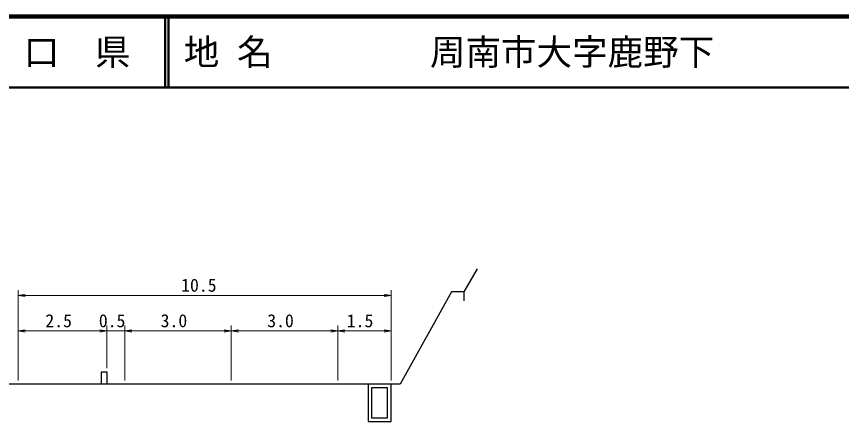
# Model space of a CAD drawing. Units: millimetres on the paper, enlarged 1000 times, with parts at other scales. Extents: x 40000 to 680000, y 20000 to 380000.
# Drawn here: x 346841 to 462942, y 322991 to 380000 of the extents above; entities that cross this region are included whole.
import ezdxf
from ezdxf.enums import TextEntityAlignment as Align

# ---------------------------------------------------------------- set-up
doc = ezdxf.new("R2010")
doc.units = ezdxf.units.MM
doc.header["$LTSCALE"] = 1000
for name, color, linetype, lineweight in [('M-BGD', 7, 'Continuous', 25), ('M-STR-HTXT', 7, 'Continuous', 13), ('M-TTL', 2, 'Continuous', 140), ('M-TTL-LINE', 7, 'Continuous', 50)]:
    doc.layers.add(name, color=color, linetype=linetype, lineweight=lineweight)
doc.layers.add('M-TTL-TXT', color=7, linetype='Continuous')
doc.styles.add('ＭＳ ゴシック', font='')
doc.styles.get('ＭＳ ゴシック').set_extended_font_data('MS Gothic')

# ---------------------------------------------------------------- blocks, each defined once
blk = doc.blocks.new('open_arrow')
at = {"color": 0, "linetype": 'Continuous', "lineweight": -2}
blk.add_lwpolyline([(7.5, 1.25), (0, 0), (7.5, -1.25)], dxfattribs=at)

msp = doc.modelspace()

# ---------------------------------------------------------------- linework, layer by layer
at = {"layer": 'M-BGD'}
msp.add_line((409814, 341241), (409814, 339991), dxfattribs=at)
for points in [[(411664, 344491), (409814, 341241), (408064, 341241), (400814, 328241), (344064, 328241), (341064, 323241)], [(358814, 328241), (358814, 329991), (359564, 329991), (359564, 328241)], [(396314, 328241), (396314, 322991), (399564, 322991), (399564, 328241)]]:
    msp.add_lwpolyline(points, dxfattribs=at)
msp.add_lwpolyline([(396814, 327741), (396814, 323491), (399064, 323491), (399064, 327741)], close=True, dxfattribs=at)
at = {"layer": 'M-STR-HTXT'}
for p, q in [((347064, 328741), (347064, 341491)), ((399564, 328741), (399564, 341491)), ((347064, 340741), (399564, 340741)), ((347064, 335741), (359564, 335741)), ((364064, 335741), (357564, 335741)), ((359564, 330491), (359564, 336491)), ((362064, 328741), (362064, 336491)), ((362064, 335741), (377064, 335741)), ((377064, 328741), (377064, 336491)), ((377064, 335741), (392064, 335741)), ((392064, 328741), (392064, 336491)), ((392064, 335741), (399564, 335741))]:
    msp.add_line(p, q, dxfattribs=at)
at = {"layer": 'M-TTL'}
msp.add_line((680000, 380000), (40000, 380000), dxfattribs=at)
at = {"layer": 'M-TTL-LINE'}
for p, q in [((367750, 380000), (367750, 370000)), ((368250, 380000), (368250, 370000)), ((40000, 370000), (680000, 370000))]:
    msp.add_line(p, q, dxfattribs=at)

# ---------------------------------------------------------------- block references
at = {"layer": 'M-STR-HTXT', "xscale": 133, "yscale": 133}
for p in [(347064, 340741), (347064, 335741), (362064, 335741), (362064, 335741), (377064, 335741), (392064, 335741)]:
    msp.add_blockref('open_arrow', p, dxfattribs=at)
at = {"layer": 'M-STR-HTXT', "xscale": 133, "yscale": 133, "rotation": 180}
for p in [(399564, 340741), (359564, 335741), (359564, 335741), (377064, 335741), (392064, 335741), (399564, 335741)]:
    msp.add_blockref('open_arrow', p, dxfattribs=at)

# ---------------------------------------------------------------- texts
at = {"layer": 'M-STR-HTXT', "style": 'ＭＳ ゴシック'}
for s, p in [('10.5', (372502, 342179)), ('2.5', (352772, 337179)), ('0.5', (360297, 337179)), ('3.0', (368996, 337179)), ('3.0', (383996, 337179)), ('1.5', (395189, 337179))]:
    msp.add_text(s, height=1833, dxfattribs=at).set_placement(p, align=Align.MIDDLE_CENTER)
at = {"layer": 'M-TTL-TXT', "style": 'ＭＳ ゴシック'}
for s, p in [('地 名', (370380, 375000)), ('周南市大字鹿野下', (405024, 375000))]:
    msp.add_text(s, height=3666, dxfattribs=at).set_placement(p, align=Align.MIDDLE_LEFT)
msp.add_text('山\u3000口\u3000県', height=3666, dxfattribs=at).set_placement((350375, 375000), align=Align.MIDDLE_CENTER)

doc.saveas('drawing.dxf')
